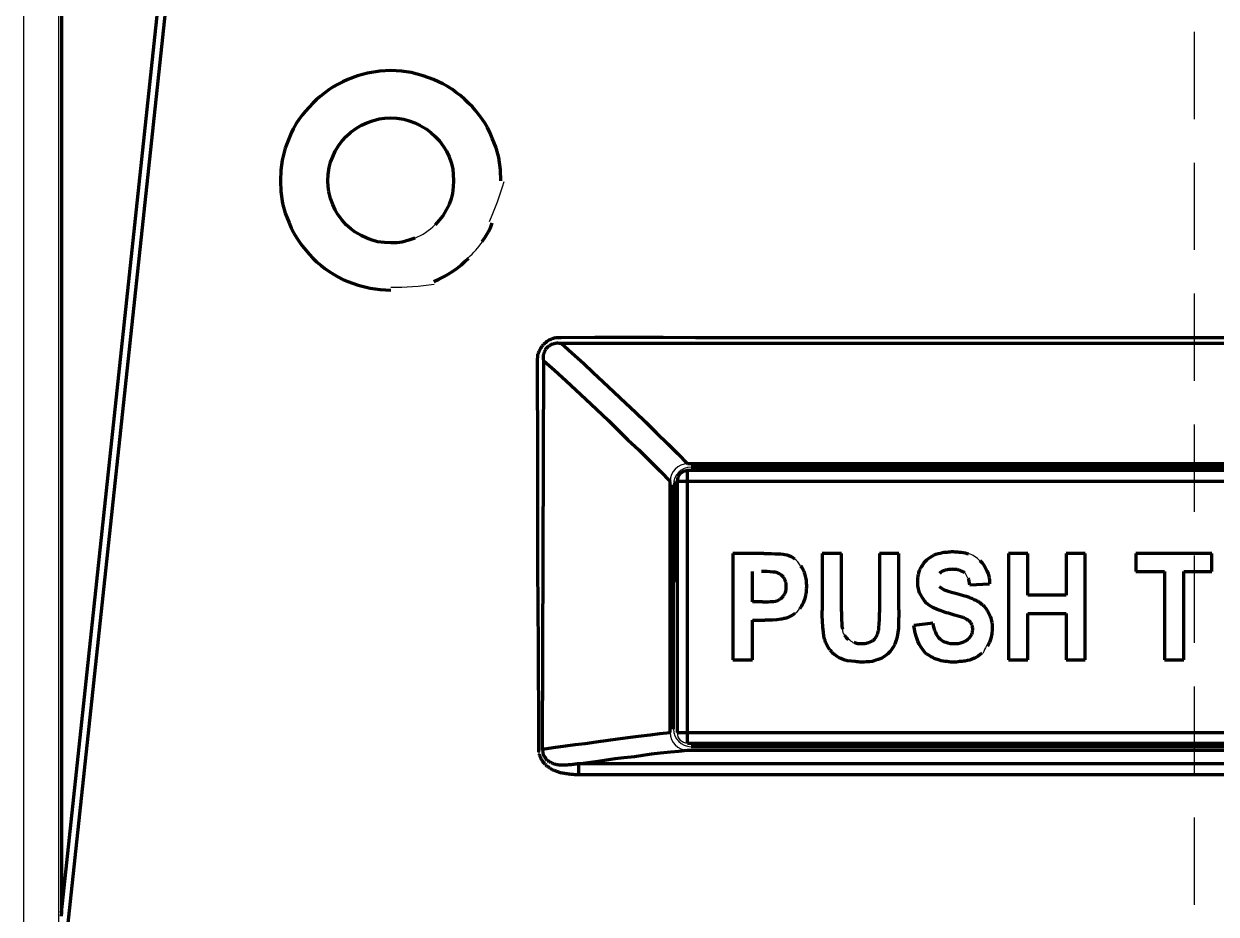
# Model space of a CAD drawing. Header units: millimetres. Extents: x 1683 to 1896, y 0 to 327.
# Drawn here: x 1756.35 to 1790.48, y 61.73 to 87.23 of the extents above; entities that cross this region are included whole.
import ezdxf

# ---------------------------------------------------------------- set-up
doc = ezdxf.new("R2010")
doc.units = ezdxf.units.MM
doc.linetypes.add('ACAD_ISO02W100', pattern=[15, 12, -3])
doc.linetypes.add('HIDDEN', pattern=[0.375, 0.25, -0.125])
doc.layers.add('8', color=140, linetype='ACAD_ISO02W100')
doc.layers.add('at_Entity', color=7, linetype='Continuous')

# ---------------------------------------------------------------- blocks, each defined once
blk = doc.blocks.new('ERYHR REH W4 TS1600AF')
blk.add_lwpolyline([(78694.519, 9427.081), (78759.517, 9427.081), (78759.517, 9230.581), (78694.519, 9230.581)], close=True)
at = {"color": 3}
blk.add_lwpolyline([(78693.512, 9348.581), (78760.512, 9348.581), (78760.512, 9229.581), (78693.512, 9229.581)], close=True, dxfattribs=at)
at = {"layer": '8', "color": 3, "linetype": 'HIDDEN', "ltscale": 10}
blk.add_line((78727.012, 9497.081), (78727.012, 9170.081), dxfattribs=at)
at = {"layer": 'at_Entity', "color": 0, "lineweight": 140}
for p, q in [((78694.588, 9347.581), (78694.588, 9231.862)), ((78694.588, 9231.862), (78700.719, 9289.279)), ((78694.674, 9230.581), (78700.938, 9289.242)), ((78703.069, 9255.814), (78702.785, 9255.71)), ((78703.348, 9255.894), (78703.069, 9255.814)), ((78703.701, 9255.949), (78703.348, 9255.894)), ((78704.016, 9255.968), (78703.701, 9255.949)), ((78704.322, 9255.952), (78704.016, 9255.968)), ((78704.605, 9255.91), (78704.322, 9255.952)), ((78704.945, 9255.815), (78704.605, 9255.91)), ((78705.239, 9255.71), (78704.945, 9255.815)), ((78702.37, 9255.5), (78702.249, 9255.423)), ((78702.488, 9255.569), (78702.37, 9255.5)), ((78702.643, 9255.646), (78702.488, 9255.569)), ((78702.785, 9255.71), (78702.643, 9255.646)), ((78705.381, 9255.649), (78705.239, 9255.71)), ((78705.508, 9255.587), (78705.381, 9255.649)), ((78705.658, 9255.503), (78705.508, 9255.587)), ((78705.788, 9255.423), (78705.658, 9255.503)), ((78701.889, 9255.136), (78701.786, 9255.032)), ((78701.992, 9255.227), (78701.889, 9255.136)), ((78702.126, 9255.333), (78701.992, 9255.227)), ((78702.249, 9255.423), (78702.126, 9255.333)), ((78705.903, 9255.336), (78705.788, 9255.423)), ((78706.008, 9255.252), (78705.903, 9255.336)), ((78706.134, 9255.139), (78706.008, 9255.252)), ((78706.242, 9255.032), (78706.134, 9255.139)), ((78701.566, 9254.799), (78701.481, 9254.692)), ((78701.68, 9254.925), (78701.566, 9254.799)), ((78701.786, 9255.032), (78701.68, 9254.925)), ((78706.352, 9254.929), (78706.242, 9255.032)), ((78706.445, 9254.827), (78706.352, 9254.929)), ((78706.549, 9254.696), (78706.445, 9254.827)), ((78701.312, 9254.45), (78701.225, 9254.301)), ((78701.395, 9254.576), (78701.312, 9254.45)), ((78701.481, 9254.692), (78701.395, 9254.576)), ((78703.176, 9254.402), (78703.328, 9254.473)), ((78703.328, 9254.473), (78703.492, 9254.532)), ((78703.492, 9254.532), (78703.684, 9254.583)), ((78703.684, 9254.583), (78703.844, 9254.605)), ((78703.844, 9254.605), (78704.016, 9254.612)), ((78704.016, 9254.612), (78704.192, 9254.603)), ((78704.192, 9254.603), (78704.387, 9254.574)), ((78704.387, 9254.574), (78704.542, 9254.531)), ((78704.542, 9254.531), (78704.703, 9254.473)), ((78704.703, 9254.473), (78704.861, 9254.398)), ((78706.636, 9254.576), (78706.549, 9254.696)), ((78706.718, 9254.455), (78706.636, 9254.576)), ((78706.788, 9254.335), (78706.718, 9254.455)), ((78701.164, 9254.173), (78701.105, 9254.031)), ((78701.225, 9254.301), (78701.164, 9254.173)), ((78702.738, 9254.082), (78702.877, 9254.202)), ((78702.877, 9254.202), (78703.039, 9254.323)), ((78703.039, 9254.323), (78703.176, 9254.402)), ((78704.861, 9254.398), (78705.034, 9254.298)), ((78705.034, 9254.298), (78705.163, 9254.199)), ((78705.163, 9254.199), (78705.29, 9254.082)), ((78706.864, 9254.177), (78706.788, 9254.335)), ((78706.924, 9254.031), (78706.864, 9254.177)), ((78700.995, 9253.743), (78700.905, 9253.404)), ((78701.105, 9254.031), (78700.995, 9253.743)), ((78702.429, 9253.662), (78702.527, 9253.834)), ((78702.527, 9253.834), (78702.625, 9253.959)), ((78702.625, 9253.959), (78702.738, 9254.082)), ((78705.29, 9254.082), (78705.407, 9253.954)), ((78705.407, 9253.954), (78705.528, 9253.797)), ((78705.528, 9253.797), (78705.61, 9253.657)), ((78707.032, 9253.754), (78706.924, 9254.031)), ((78707.109, 9253.479), (78707.032, 9253.754)), ((78700.905, 9253.404), (78700.869, 9253.118)), ((78702.296, 9253.346), (78702.359, 9253.5)), ((78702.359, 9253.5), (78702.429, 9253.662)), ((78705.61, 9253.657), (78705.684, 9253.5)), ((78705.684, 9253.5), (78705.743, 9253.341)), ((78707.157, 9253.128), (78707.109, 9253.479)), ((78700.869, 9253.118), (78700.857, 9252.815)), ((78702.223, 9252.996), (78702.251, 9253.194)), ((78702.251, 9253.194), (78702.296, 9253.346)), ((78705.743, 9253.341), (78705.789, 9253.152)), ((78705.789, 9253.152), (78705.806, 9252.991)), ((78707.172, 9252.815), (78707.157, 9253.128)), ((78700.857, 9252.815), (78700.872, 9252.509)), ((78702.215, 9252.815), (78702.223, 9252.996)), ((78702.222, 9252.649), (78702.215, 9252.815)), ((78705.811, 9252.815), (78705.804, 9252.643)), ((78705.806, 9252.991), (78705.811, 9252.815)), ((78700.872, 9252.509), (78700.92, 9252.162)), ((78702.242, 9252.492), (78702.222, 9252.649)), ((78702.295, 9252.302), (78702.242, 9252.492)), ((78705.781, 9252.45), (78705.742, 9252.296)), ((78705.804, 9252.643), (78705.781, 9252.45)), ((78700.92, 9252.162), (78700.996, 9251.888)), ((78702.359, 9252.138), (78702.295, 9252.302)), ((78702.426, 9251.983), (78702.359, 9252.138)), ((78705.684, 9252.138), (78705.606, 9251.979)), ((78705.742, 9252.296), (78705.684, 9252.138)), ((78700.996, 9251.888), (78701.105, 9251.608)), ((78702.504, 9251.847), (78702.426, 9251.983)), ((78702.623, 9251.69), (78702.504, 9251.847)), ((78705.503, 9251.81), (78705.404, 9251.685)), ((78705.606, 9251.979), (78705.503, 9251.81)), ((78701.105, 9251.608), (78701.166, 9251.464)), ((78701.166, 9251.464), (78701.243, 9251.31)), ((78702.738, 9251.556), (78702.623, 9251.69)), ((78702.872, 9251.439), (78702.738, 9251.556)), ((78703.002, 9251.34), (78702.872, 9251.439)), ((78705.404, 9251.685), (78705.29, 9251.556)), ((78706.806, 9251.344), (78706.867, 9251.468)), ((78706.867, 9251.468), (78706.924, 9251.608)), ((78701.243, 9251.31), (78701.314, 9251.193)), ((78701.314, 9251.193), (78701.395, 9251.07)), ((78701.395, 9251.07), (78701.484, 9250.947)), ((78703.172, 9251.243), (78703.002, 9251.34)), ((78703.328, 9251.173), (78703.172, 9251.243)), ((78703.486, 9251.111), (78703.328, 9251.173)), ((78703.641, 9251.068), (78703.486, 9251.111)), ((78703.839, 9251.042), (78703.641, 9251.068)), ((78704.016, 9251.033), (78703.839, 9251.042)), ((78704.186, 9251.04), (78704.016, 9251.033)), ((78704.344, 9251.059), (78704.186, 9251.04)), ((78704.536, 9251.111), (78704.344, 9251.059)), ((78704.703, 9251.173), (78704.536, 9251.111)), ((78706.636, 9251.07), (78706.72, 9251.197)), ((78706.72, 9251.197), (78706.806, 9251.344)), ((78701.484, 9250.947), (78701.591, 9250.813)), ((78701.591, 9250.813), (78701.683, 9250.71)), ((78701.683, 9250.71), (78701.786, 9250.599)), ((78701.786, 9250.599), (78701.893, 9250.495)), ((78701.893, 9250.495), (78702.02, 9250.383)), ((78702.02, 9250.383), (78702.13, 9250.299)), ((78705.907, 9250.302), (78706.037, 9250.407)), ((78706.037, 9250.407), (78706.137, 9250.498)), ((78706.137, 9250.498), (78706.242, 9250.599)), ((78702.13, 9250.299), (78702.249, 9250.216)), ((78702.249, 9250.216), (78702.374, 9250.136)), ((78702.374, 9250.136), (78702.522, 9250.051)), ((78702.522, 9250.051), (78702.648, 9249.989)), ((78702.648, 9249.989), (78702.785, 9249.928)), ((78705.25, 9249.928), (78705.39, 9249.992)), ((78705.39, 9249.992), (78705.543, 9250.069)), ((78705.543, 9250.069), (78705.662, 9250.138)), ((78705.662, 9250.138), (78705.788, 9250.216)), ((78705.788, 9250.216), (78705.907, 9250.302)), ((78702.785, 9249.928), (78703.085, 9249.825)), ((78703.085, 9249.825), (78703.43, 9249.736)), ((78703.43, 9249.736), (78703.715, 9249.699)), ((78703.715, 9249.699), (78704.022, 9249.685)), ((78708.604, 9248.279), (78708.636, 9248.294)), ((78708.636, 9248.294), (78708.672, 9248.308)), ((78708.672, 9248.308), (78708.703, 9248.316)), ((78708.703, 9248.316), (78708.737, 9248.323)), ((78708.737, 9248.323), (78708.778, 9248.324)), ((78708.778, 9248.324), (78708.822, 9248.327)), ((78708.822, 9248.327), (78708.855, 9248.329)), ((78708.855, 9248.329), (78708.892, 9248.33)), ((78708.892, 9248.33), (78709.855, 9248.333)), ((78709.855, 9248.333), (78710.939, 9248.333)), ((78710.939, 9248.333), (78711.813, 9248.331)), ((78711.813, 9248.331), (78712.744, 9248.33)), ((78712.744, 9248.33), (78713.796, 9248.33)), ((78713.796, 9248.33), (78714.98, 9248.33)), ((78714.98, 9248.33), (78715.938, 9248.33)), ((78715.938, 9248.33), (78716.959, 9248.33)), ((78716.959, 9248.33), (78718.071, 9248.33)), ((78718.071, 9248.33), (78719.322, 9248.33)), ((78719.322, 9248.33), (78720.333, 9248.33)), ((78720.333, 9248.33), (78721.41, 9248.33)), ((78721.41, 9248.33), (78722.526, 9248.33)), ((78722.526, 9248.33), (78723.779, 9248.33)), ((78723.779, 9248.33), (78724.79, 9248.33)), ((78724.79, 9248.33), (78725.866, 9248.33)), ((78725.866, 9248.33), (78726.856, 9248.33)), ((78726.856, 9248.33), (78727.967, 9248.33)), ((78708.266, 9247.932), (78708.277, 9247.956)), ((78708.277, 9247.956), (78708.285, 9247.974)), ((78708.285, 9247.974), (78708.294, 9247.991)), ((78708.294, 9247.991), (78708.306, 9248.012)), ((78708.306, 9248.012), (78708.319, 9248.035)), ((78708.319, 9248.035), (78708.331, 9248.052)), ((78708.331, 9248.052), (78708.346, 9248.072)), ((78708.346, 9248.072), (78708.36, 9248.093)), ((78708.36, 9248.093), (78708.377, 9248.115)), ((78708.377, 9248.115), (78708.392, 9248.13)), ((78708.392, 9248.13), (78708.409, 9248.146)), ((78708.409, 9248.146), (78708.431, 9248.164)), ((78708.426, 9247.925), (78708.432, 9247.945)), ((78708.431, 9248.164), (78708.455, 9248.185)), ((78708.432, 9247.945), (78708.441, 9247.964)), ((78708.441, 9247.964), (78708.449, 9247.977)), ((78708.449, 9247.977), (78708.455, 9247.991)), ((78708.455, 9248.185), (78708.474, 9248.203)), ((78708.455, 9247.991), (78708.466, 9248.008)), ((78708.466, 9248.008), (78708.482, 9248.026)), ((78708.474, 9248.203), (78708.495, 9248.22)), ((78708.482, 9248.026), (78708.496, 9248.039)), ((78708.495, 9248.22), (78708.522, 9248.236)), ((78708.496, 9248.039), (78708.506, 9248.05)), ((78708.506, 9248.05), (78708.525, 9248.066)), ((78708.522, 9248.236), (78708.553, 9248.254)), ((78708.525, 9248.066), (78708.547, 9248.082)), ((78708.547, 9248.082), (78708.564, 9248.094)), ((78708.553, 9248.254), (78708.578, 9248.267)), ((78708.564, 9248.094), (78708.581, 9248.109)), ((78708.578, 9248.267), (78708.604, 9248.279)), ((78708.581, 9248.109), (78708.6, 9248.12)), ((78708.6, 9248.12), (78708.622, 9248.132)), ((78708.622, 9248.132), (78708.643, 9248.14)), ((78708.643, 9248.14), (78708.668, 9248.146)), ((78708.668, 9248.146), (78708.691, 9248.156)), ((78708.691, 9248.156), (78708.72, 9248.164)), ((78708.72, 9248.164), (78708.746, 9248.167)), ((78708.746, 9248.167), (78708.772, 9248.168)), ((78708.772, 9248.168), (78708.804, 9248.168)), ((78708.804, 9248.168), (78708.838, 9248.167)), ((78708.838, 9248.167), (78708.864, 9248.165)), ((78708.864, 9248.165), (78708.892, 9248.161)), ((78708.892, 9248.161), (78745.136, 9248.161)), ((78708.892, 9248.161), (78709.198, 9247.886)), ((78708.219, 9247.719), (78708.221, 9247.731)), ((78708.219, 9247.704), (78708.219, 9247.719)), ((78708.219, 9247.691), (78708.219, 9247.704)), ((78708.219, 9247.675), (78708.219, 9247.691)), ((78708.219, 9247.66), (78708.219, 9247.675)), ((78708.219, 9247.414), (78708.219, 9247.66)), ((78708.221, 9247.731), (78708.225, 9247.747)), ((78708.225, 9247.747), (78708.229, 9247.762)), ((78708.229, 9247.762), (78708.23, 9247.778)), ((78708.23, 9247.844), (78708.238, 9247.861)), ((78708.23, 9247.828), (78708.23, 9247.844)), ((78708.23, 9247.813), (78708.23, 9247.828)), ((78708.23, 9247.794), (78708.23, 9247.813)), ((78708.23, 9247.778), (78708.23, 9247.794)), ((78708.238, 9247.861), (78708.245, 9247.879)), ((78708.245, 9247.879), (78708.249, 9247.894)), ((78708.249, 9247.894), (78708.254, 9247.91)), ((78708.254, 9247.91), (78708.266, 9247.932)), ((78708.363, 9236.539), (78708.397, 9247.66)), ((78708.386, 9247.787), (78708.388, 9247.8)), ((78708.386, 9247.771), (78708.386, 9247.787)), ((78708.386, 9247.756), (78708.386, 9247.771)), ((78708.386, 9247.742), (78708.386, 9247.756)), ((78708.386, 9247.732), (78708.386, 9247.742)), ((78708.386, 9247.722), (78708.386, 9247.732)), ((78708.386, 9247.712), (78708.386, 9247.722)), ((78708.389, 9247.701), (78708.386, 9247.712)), ((78708.388, 9247.8), (78708.391, 9247.815)), ((78708.391, 9247.69), (78708.389, 9247.701)), ((78708.391, 9247.815), (78708.392, 9247.829)), ((78708.394, 9247.675), (78708.391, 9247.69)), ((78708.392, 9247.829), (78708.395, 9247.842)), ((78708.397, 9247.66), (78708.394, 9247.675)), ((78708.395, 9247.842), (78708.397, 9247.852)), ((78708.397, 9247.866), (78708.405, 9247.883)), ((78708.397, 9247.852), (78708.397, 9247.866)), ((78708.397, 9247.66), (78708.7, 9247.388)), ((78708.405, 9247.883), (78708.413, 9247.901)), ((78708.413, 9247.901), (78708.419, 9247.913)), ((78708.419, 9247.913), (78708.426, 9247.925)), ((78709.198, 9247.886), (78709.539, 9247.577)), ((78708.219, 9247.184), (78708.219, 9247.414)), ((78708.7, 9247.388), (78709.04, 9247.08)), ((78709.539, 9247.577), (78709.811, 9247.326)), ((78709.811, 9247.326), (78710.1, 9247.056)), ((78708.219, 9246.898), (78708.219, 9247.184)), ((78709.04, 9247.08), (78709.314, 9246.83)), ((78710.1, 9247.056), (78710.406, 9246.769)), ((78708.219, 9246.644), (78708.219, 9246.898)), ((78708.221, 9246.367), (78708.219, 9246.644)), ((78709.314, 9246.83), (78709.603, 9246.563)), ((78710.406, 9246.769), (78710.749, 9246.446)), ((78708.224, 9246.109), (78708.221, 9246.367)), ((78709.603, 9246.563), (78709.906, 9246.274)), ((78709.906, 9246.274), (78710.246, 9245.948)), ((78710.749, 9246.446), (78711.022, 9246.185)), ((78708.228, 9245.788), (78708.224, 9246.109)), ((78710.246, 9245.948), (78710.518, 9245.682)), ((78711.022, 9246.185), (78711.312, 9245.907)), ((78711.312, 9245.907), (78711.615, 9245.609)), ((78708.23, 9245.502), (78708.228, 9245.788)), ((78710.518, 9245.682), (78710.805, 9245.399)), ((78711.615, 9245.609), (78711.953, 9245.272)), ((78708.23, 9245.189), (78708.23, 9245.502)), ((78710.805, 9245.399), (78711.114, 9245.104)), ((78711.953, 9245.272), (78712.225, 9244.999)), ((78708.23, 9244.898), (78708.23, 9245.189)), ((78708.23, 9244.537), (78708.23, 9244.898)), ((78711.114, 9245.104), (78711.458, 9244.768)), ((78712.225, 9244.999), (78712.514, 9244.707)), ((78708.23, 9244.213), (78708.23, 9244.537)), ((78711.458, 9244.768), (78711.731, 9244.495)), ((78741.511, 9244.707), (78712.514, 9244.707)), ((78712.617, 9244.618), (78741.424, 9244.618)), ((78708.23, 9243.896), (78708.23, 9244.213)), ((78711.731, 9244.495), (78712.016, 9244.206)), ((78712.016, 9237.01), (78712.016, 9244.206)), ((78712.166, 9241.319), (78712.166, 9244.206)), ((78712.236, 9244.324), (78712.218, 9244.206)), ((78741.815, 9244.206), (78712.218, 9244.206)), ((78712.218, 9244.206), (78712.218, 9237.01)), ((78712.287, 9244.421), (78712.236, 9244.324)), ((78712.396, 9244.491), (78712.287, 9244.421)), ((78712.514, 9244.515), (78712.396, 9244.491)), ((78741.511, 9244.515), (78712.514, 9244.515)), ((78712.514, 9236.708), (78712.514, 9244.515)), ((78708.23, 9243.594), (78708.23, 9243.896)), ((78712.114, 9237.114), (78712.114, 9244.11)), ((78708.23, 9243.217), (78708.23, 9243.594)), ((78708.23, 9242.88), (78708.23, 9243.217)), ((78708.23, 9242.571), (78708.23, 9242.88)), ((78708.23, 9242.28), (78708.23, 9242.571)), ((78708.23, 9241.919), (78708.23, 9242.28)), ((78708.23, 9241.599), (78708.23, 9241.919)), ((78708.231, 9241.319), (78708.23, 9241.599)), ((78708.233, 9241.053), (78708.231, 9241.319)), ((78708.235, 9240.725), (78708.233, 9241.053)), ((78708.236, 9240.435), (78708.235, 9240.725)), ((78708.239, 9240.173), (78708.236, 9240.435)), ((78708.242, 9239.927), (78708.239, 9240.173)), ((78708.244, 9239.62), (78708.242, 9239.927)), ((78708.248, 9239.345), (78708.244, 9239.62)), ((78708.248, 9239.101), (78708.248, 9239.345)), ((78708.248, 9238.872), (78708.248, 9239.101)), ((78708.248, 9238.586), (78708.248, 9238.872)), ((78708.248, 9238.329), (78708.248, 9238.586)), ((78708.251, 9238.104), (78708.248, 9238.329)), ((78708.253, 9237.893), (78708.251, 9238.104)), ((78708.254, 9237.63), (78708.253, 9237.893)), ((78708.254, 9237.393), (78708.254, 9237.63)), ((78708.254, 9237.185), (78708.254, 9237.393)), ((78708.254, 9236.99), (78708.254, 9237.185)), ((78708.254, 9236.75), (78708.254, 9236.99)), ((78708.254, 9236.539), (78708.254, 9236.75)), ((78709.295, 9236.666), (78709.585, 9236.701)), ((78709.585, 9236.701), (78709.893, 9236.748)), ((78709.893, 9236.748), (78710.236, 9236.797)), ((78710.236, 9236.797), (78710.512, 9236.833)), ((78710.512, 9236.833), (78710.805, 9236.871)), ((78710.805, 9236.871), (78711.107, 9236.909)), ((78711.107, 9236.909), (78711.446, 9236.951)), ((78711.446, 9236.951), (78711.721, 9236.982)), ((78711.721, 9236.982), (78712.016, 9237.01)), ((78712.218, 9237.01), (78741.815, 9237.01)), ((78712.514, 9236.708), (78741.511, 9236.708)), ((78708.254, 9236.513), (78708.254, 9236.539)), ((78708.254, 9236.492), (78708.254, 9236.513)), ((78708.256, 9236.469), (78708.254, 9236.492)), ((78708.259, 9236.451), (78708.256, 9236.469)), ((78708.278, 9236.368), (78708.271, 9236.392)), ((78708.284, 9236.352), (78708.278, 9236.368)), ((78708.289, 9236.337), (78708.284, 9236.352)), ((78708.294, 9236.326), (78708.289, 9236.337)), ((78708.363, 9236.539), (78708.67, 9236.58)), ((78708.363, 9236.519), (78708.363, 9236.539)), ((78708.363, 9236.501), (78708.363, 9236.519)), ((78708.368, 9236.479), (78708.363, 9236.501)), ((78708.375, 9236.458), (78708.368, 9236.479)), ((78708.375, 9236.448), (78708.375, 9236.458)), ((78708.375, 9236.441), (78708.375, 9236.448)), ((78708.377, 9236.428), (78708.375, 9236.441)), ((78708.38, 9236.414), (78708.377, 9236.428)), ((78708.384, 9236.406), (78708.38, 9236.414)), ((78708.388, 9236.396), (78708.384, 9236.406)), ((78708.393, 9236.379), (78708.388, 9236.396)), ((78708.397, 9236.362), (78708.393, 9236.379)), ((78708.402, 9236.352), (78708.397, 9236.362)), ((78708.406, 9236.342), (78708.402, 9236.352)), ((78708.413, 9236.329), (78708.406, 9236.342)), ((78708.67, 9236.58), (78709.017, 9236.628)), ((78709.017, 9236.628), (78709.295, 9236.666)), ((78710.996, 9236.331), (78711.233, 9236.363)), ((78711.233, 9236.363), (78711.484, 9236.399)), ((78711.484, 9236.399), (78711.74, 9236.427)), ((78711.74, 9236.427), (78712.029, 9236.458)), ((78712.029, 9236.458), (78712.263, 9236.483)), ((78712.263, 9236.483), (78712.514, 9236.51)), ((78712.514, 9236.51), (78741.511, 9236.51)), ((78741.424, 9236.605), (78712.617, 9236.605)), ((78708.301, 9236.311), (78708.294, 9236.326)), ((78708.307, 9236.298), (78708.301, 9236.311)), ((78708.313, 9236.285), (78708.307, 9236.298)), ((78708.317, 9236.274), (78708.313, 9236.285)), ((78708.322, 9236.261), (78708.317, 9236.274)), ((78708.328, 9236.246), (78708.322, 9236.261)), ((78708.337, 9236.228), (78708.328, 9236.246)), ((78708.346, 9236.215), (78708.337, 9236.228)), ((78708.351, 9236.205), (78708.346, 9236.215)), ((78708.357, 9236.197), (78708.351, 9236.205)), ((78708.366, 9236.185), (78708.357, 9236.197)), ((78708.375, 9236.171), (78708.366, 9236.185)), ((78708.383, 9236.164), (78708.375, 9236.171)), ((78708.391, 9236.156), (78708.383, 9236.164)), ((78708.403, 9236.142), (78708.391, 9236.156)), ((78708.414, 9236.127), (78708.403, 9236.142)), ((78708.42, 9236.318), (78708.413, 9236.329)), ((78708.427, 9236.115), (78708.414, 9236.127)), ((78708.428, 9236.309), (78708.42, 9236.318)), ((78708.439, 9236.102), (78708.427, 9236.115)), ((78708.434, 9236.301), (78708.428, 9236.309)), ((78708.439, 9236.294), (78708.434, 9236.301)), ((78708.443, 9236.289), (78708.439, 9236.294)), ((78708.453, 9236.087), (78708.439, 9236.102)), ((78708.452, 9236.279), (78708.443, 9236.289)), ((78708.459, 9236.272), (78708.452, 9236.279)), ((78708.467, 9236.075), (78708.453, 9236.087)), ((78708.465, 9236.262), (78708.459, 9236.272)), ((78708.467, 9236.252), (78708.465, 9236.262)), ((78708.476, 9236.237), (78708.467, 9236.252)), ((78708.473, 9236.064), (78708.467, 9236.075)), ((78708.484, 9236.054), (78708.473, 9236.064)), ((78708.485, 9236.225), (78708.476, 9236.237)), ((78708.501, 9236.042), (78708.484, 9236.054)), ((78708.497, 9236.215), (78708.485, 9236.225)), ((78708.506, 9236.208), (78708.497, 9236.215)), ((78708.518, 9236.031), (78708.501, 9236.042)), ((78708.518, 9236.202), (78708.506, 9236.208)), ((78708.528, 9236.197), (78708.518, 9236.202)), ((78708.532, 9236.02), (78708.518, 9236.031)), ((78708.541, 9236.188), (78708.528, 9236.197)), ((78708.548, 9236.01), (78708.532, 9236.02)), ((78708.553, 9236.178), (78708.541, 9236.188)), ((78708.567, 9235.998), (78708.548, 9236.01)), ((78708.569, 9236.173), (78708.553, 9236.178)), ((78708.581, 9235.987), (78708.567, 9235.998)), ((78708.582, 9236.167), (78708.569, 9236.173)), ((78708.595, 9236.159), (78708.582, 9236.167)), ((78708.604, 9236.149), (78708.595, 9236.159)), ((78708.62, 9236.142), (78708.604, 9236.149)), ((78708.634, 9236.135), (78708.62, 9236.142)), ((78708.651, 9236.126), (78708.634, 9236.135)), ((78708.668, 9236.119), (78708.651, 9236.126)), ((78708.684, 9236.114), (78708.668, 9236.119)), ((78708.7, 9236.109), (78708.684, 9236.114)), ((78708.72, 9236.103), (78708.7, 9236.109)), ((78708.737, 9236.097), (78708.72, 9236.103)), ((78708.755, 9236.093), (78708.737, 9236.097)), ((78708.775, 9236.09), (78708.755, 9236.093)), ((78708.801, 9236.087), (78708.775, 9236.09)), ((78708.823, 9236.082), (78708.801, 9236.087)), ((78708.841, 9236.081), (78708.823, 9236.082)), ((78708.861, 9236.079), (78708.841, 9236.081)), ((78708.889, 9236.076), (78708.861, 9236.079)), ((78708.915, 9236.075), (78708.889, 9236.076)), ((78708.935, 9236.075), (78708.915, 9236.075)), ((78708.958, 9236.075), (78708.935, 9236.075)), ((78708.989, 9236.075), (78708.958, 9236.075)), ((78709.016, 9236.075), (78708.989, 9236.075)), ((78709.044, 9236.079), (78709.016, 9236.075)), ((78709.07, 9236.082), (78709.044, 9236.079)), ((78709.101, 9236.085), (78709.07, 9236.082)), ((78709.131, 9236.09), (78709.101, 9236.085)), ((78709.164, 9236.09), (78709.131, 9236.09)), ((78709.193, 9236.09), (78709.164, 9236.09)), ((78709.23, 9236.093), (78709.193, 9236.09)), ((78709.263, 9236.097), (78709.23, 9236.093)), ((78709.294, 9236.103), (78709.263, 9236.097)), ((78709.326, 9236.108), (78709.294, 9236.103)), ((78709.366, 9236.114), (78709.326, 9236.108)), ((78709.401, 9236.119), (78709.366, 9236.114)), ((78709.401, 9236.119), (78709.664, 9236.156)), ((78709.401, 9235.803), (78709.401, 9236.119)), ((78710.609, 9236.115), (78709.401, 9236.119)), ((78709.664, 9236.156), (78709.958, 9236.195)), ((78709.958, 9236.195), (78710.192, 9236.227)), ((78710.192, 9236.227), (78710.44, 9236.267)), ((78710.44, 9236.267), (78710.701, 9236.296)), ((78711.745, 9236.113), (78710.609, 9236.115)), ((78710.701, 9236.296), (78710.996, 9236.331)), ((78713.155, 9236.115), (78711.745, 9236.113)), ((78714.407, 9236.119), (78713.155, 9236.115)), ((78715.504, 9236.119), (78714.407, 9236.119)), ((78716.534, 9236.119), (78715.504, 9236.119)), ((78717.812, 9236.119), (78716.534, 9236.119)), ((78718.95, 9236.119), (78717.812, 9236.119)), ((78719.921, 9236.119), (78718.95, 9236.119)), ((78720.834, 9236.119), (78719.921, 9236.119)), ((78721.964, 9236.119), (78720.834, 9236.119)), ((78722.969, 9236.119), (78721.964, 9236.119)), ((78723.828, 9236.119), (78722.969, 9236.119)), ((78724.638, 9236.119), (78723.828, 9236.119)), ((78725.647, 9236.119), (78724.638, 9236.119)), ((78726.547, 9236.119), (78725.647, 9236.119)), ((78727.331, 9236.119), (78726.547, 9236.119)), ((78728.067, 9236.119), (78727.331, 9236.119)), ((78708.601, 9235.972), (78708.581, 9235.987)), ((78708.619, 9235.96), (78708.601, 9235.972)), ((78708.644, 9235.946), (78708.619, 9235.96)), ((78708.668, 9235.935), (78708.644, 9235.946)), ((78708.684, 9235.929), (78708.668, 9235.935)), ((78708.701, 9235.921), (78708.684, 9235.929)), ((78708.724, 9235.912), (78708.701, 9235.921)), ((78708.748, 9235.906), (78708.724, 9235.912)), ((78708.774, 9235.895), (78708.748, 9235.906)), ((78708.799, 9235.885), (78708.774, 9235.895)), ((78708.826, 9235.876), (78708.799, 9235.885)), ((78708.846, 9235.869), (78708.826, 9235.876)), ((78708.878, 9235.859), (78708.846, 9235.869)), ((78708.905, 9235.852), (78708.878, 9235.859)), ((78708.939, 9235.845), (78708.905, 9235.852)), ((78708.97, 9235.839), (78708.939, 9235.845)), ((78709.002, 9235.837), (78708.97, 9235.839)), ((78709.031, 9235.832), (78709.002, 9235.837)), ((78709.066, 9235.827), (78709.031, 9235.832)), ((78709.096, 9235.825), (78709.066, 9235.827)), ((78709.133, 9235.819), (78709.096, 9235.825)), ((78709.166, 9235.815), (78709.133, 9235.819)), ((78709.205, 9235.811), (78709.166, 9235.815)), ((78709.24, 9235.81), (78709.205, 9235.811)), ((78709.278, 9235.806), (78709.24, 9235.81)), ((78709.313, 9235.804), (78709.278, 9235.806)), ((78709.359, 9235.803), (78709.313, 9235.804)), ((78709.401, 9235.803), (78709.359, 9235.803)), ((78710.609, 9235.803), (78709.401, 9235.803)), ((78711.745, 9235.803), (78710.609, 9235.803)), ((78713.155, 9235.803), (78711.745, 9235.803)), ((78714.407, 9235.803), (78713.155, 9235.803)), ((78715.504, 9235.803), (78714.407, 9235.803)), ((78716.534, 9235.803), (78715.504, 9235.803)), ((78717.812, 9235.803), (78716.534, 9235.803)), ((78718.95, 9235.803), (78717.812, 9235.803)), ((78719.921, 9235.803), (78718.95, 9235.803)), ((78720.834, 9235.803), (78719.921, 9235.803)), ((78721.964, 9235.803), (78720.834, 9235.803)), ((78722.969, 9235.803), (78721.964, 9235.803)), ((78723.828, 9235.803), (78722.969, 9235.803)), ((78724.638, 9235.803), (78723.828, 9235.803)), ((78725.647, 9235.803), (78724.638, 9235.803)), ((78726.547, 9235.803), (78725.647, 9235.803)), ((78727.331, 9235.803), (78726.547, 9235.803)), ((78728.067, 9235.803), (78727.331, 9235.803)), ((78694.588, 9231.862), (78694.584, 9231.757))]:
    blk.add_line(p, q, dxfattribs=at)
at = {"layer": 'at_Entity', "color": 1, "lineweight": 140}
for p, q in [((78714.695, 9242.144), (78713.806, 9242.144)), ((78713.806, 9242.144), (78713.806, 9239.095)), ((78714.695, 9242.144), (78714.799, 9242.142)), ((78714.799, 9242.142), (78714.916, 9242.139)), ((78714.916, 9242.139), (78715.013, 9242.134)), ((78716.919, 9242.144), (78716.369, 9242.144)), ((78716.369, 9242.144), (78716.369, 9240.509)), ((78716.919, 9240.479), (78716.919, 9242.144)), ((78718.559, 9242.144), (78718.009, 9242.144)), ((78718.009, 9242.144), (78718.009, 9240.45)), ((78718.559, 9240.531), (78718.559, 9242.144)), ((78719.621, 9242.117), (78719.689, 9242.14)), ((78719.689, 9242.14), (78719.747, 9242.154)), ((78719.747, 9242.154), (78719.81, 9242.166)), ((78719.81, 9242.166), (78719.846, 9242.174)), ((78719.846, 9242.174), (78719.883, 9242.18)), ((78719.883, 9242.18), (78719.913, 9242.181)), ((78719.913, 9242.181), (78719.948, 9242.181)), ((78719.948, 9242.181), (78719.986, 9242.186)), ((78719.986, 9242.186), (78720.026, 9242.191)), ((78720.026, 9242.191), (78720.061, 9242.194)), ((78720.061, 9242.194), (78720.103, 9242.195)), ((78720.103, 9242.195), (78720.131, 9242.194)), ((78720.131, 9242.194), (78720.166, 9242.191)), ((78720.166, 9242.191), (78720.197, 9242.189)), ((78720.197, 9242.189), (78720.23, 9242.188)), ((78720.23, 9242.188), (78720.258, 9242.184)), ((78720.258, 9242.184), (78720.291, 9242.181)), ((78720.291, 9242.181), (78720.319, 9242.181)), ((78720.319, 9242.181), (78720.348, 9242.181)), ((78720.348, 9242.181), (78720.4, 9242.169)), ((78720.4, 9242.169), (78720.46, 9242.156)), ((78720.46, 9242.156), (78720.508, 9242.144)), ((78720.508, 9242.144), (78720.555, 9242.129)), ((78722.258, 9242.144), (78721.698, 9242.144)), ((78721.698, 9242.144), (78721.698, 9239.095)), ((78722.258, 9240.943), (78722.258, 9242.144)), ((78723.898, 9242.144), (78723.349, 9242.144)), ((78723.349, 9242.144), (78723.349, 9240.943)), ((78723.898, 9239.095), (78723.898, 9242.144)), ((78727.523, 9242.144), (78725.345, 9242.144)), ((78725.345, 9242.144), (78725.345, 9241.621)), ((78727.523, 9241.621), (78727.523, 9242.144)), ((78715.013, 9242.134), (78715.118, 9242.129)), ((78715.118, 9242.129), (78715.178, 9242.128)), ((78715.178, 9242.128), (78715.246, 9242.122)), ((78715.246, 9242.122), (78715.301, 9242.113)), ((78715.301, 9242.113), (78715.359, 9242.1)), ((78715.359, 9242.1), (78715.415, 9242.079)), ((78715.415, 9242.079), (78715.477, 9242.05)), ((78715.477, 9242.05), (78715.525, 9242.021)), ((78715.525, 9242.021), (78715.572, 9241.989)), ((78719.22, 9241.776), (78719.236, 9241.799)), ((78719.236, 9241.799), (78719.254, 9241.827)), ((78719.254, 9241.827), (78719.268, 9241.852)), ((78719.268, 9241.852), (78719.283, 9241.879)), ((78719.283, 9241.879), (78719.302, 9241.9)), ((78719.302, 9241.9), (78719.324, 9241.922)), ((78719.324, 9241.922), (78719.343, 9241.939)), ((78719.343, 9241.939), (78719.364, 9241.96)), ((78719.364, 9241.96), (78719.411, 9241.996)), ((78719.411, 9241.996), (78719.466, 9242.033)), ((78719.466, 9242.033), (78719.512, 9242.061)), ((78719.512, 9242.061), (78719.563, 9242.092)), ((78719.563, 9242.092), (78719.621, 9242.117)), ((78720.883, 9241.938), (78720.942, 9241.873)), ((78720.942, 9241.873), (78721.003, 9241.793)), ((78714.367, 9240.759), (78714.367, 9241.621)), ((78714.712, 9241.621), (78714.632, 9241.621)), ((78714.788, 9241.62), (78714.712, 9241.621)), ((78714.882, 9241.615), (78714.788, 9241.62)), ((78714.965, 9241.606), (78714.882, 9241.615)), ((78714.978, 9241.606), (78714.965, 9241.606)), ((78714.99, 9241.606), (78714.978, 9241.606)), ((78715.004, 9241.606), (78714.99, 9241.606)), ((78715.017, 9241.606), (78715.004, 9241.606)), ((78715.057, 9241.595), (78715.017, 9241.606)), ((78715.088, 9241.585), (78715.057, 9241.595)), ((78715.12, 9241.57), (78715.088, 9241.585)), ((78715.147, 9241.555), (78715.12, 9241.57)), ((78715.177, 9241.541), (78715.147, 9241.555)), ((78715.202, 9241.522), (78715.177, 9241.541)), ((78715.231, 9241.493), (78715.202, 9241.522)), ((78715.256, 9241.466), (78715.231, 9241.493)), ((78715.273, 9241.442), (78715.256, 9241.466)), ((78715.75, 9241.79), (78715.77, 9241.761)), ((78715.77, 9241.761), (78715.79, 9241.728)), ((78715.79, 9241.728), (78715.804, 9241.7)), ((78715.804, 9241.7), (78715.82, 9241.672)), ((78715.82, 9241.672), (78715.837, 9241.638)), ((78715.837, 9241.638), (78715.854, 9241.598)), ((78715.854, 9241.598), (78715.865, 9241.566)), ((78715.865, 9241.566), (78715.871, 9241.532)), ((78715.871, 9241.532), (78715.88, 9241.494)), ((78715.88, 9241.494), (78715.89, 9241.449)), ((78719.108, 9241.431), (78719.111, 9241.459)), ((78719.111, 9241.459), (78719.113, 9241.483)), ((78719.113, 9241.483), (78719.118, 9241.513)), ((78719.118, 9241.513), (78719.125, 9241.538)), ((78719.125, 9241.538), (78719.134, 9241.562)), ((78719.134, 9241.562), (78719.137, 9241.594)), ((78719.137, 9241.594), (78719.145, 9241.628)), ((78719.145, 9241.628), (78719.156, 9241.653)), ((78719.156, 9241.653), (78719.168, 9241.68)), ((78719.168, 9241.68), (78719.176, 9241.703)), ((78719.176, 9241.703), (78719.189, 9241.731)), ((78719.189, 9241.731), (78719.204, 9241.753)), ((78719.204, 9241.753), (78719.22, 9241.776)), ((78719.756, 9241.599), (78719.724, 9241.569)), ((78719.792, 9241.623), (78719.756, 9241.599)), ((78719.839, 9241.644), (78719.792, 9241.623)), ((78719.879, 9241.658), (78719.839, 9241.644)), ((78719.902, 9241.663), (78719.879, 9241.658)), ((78719.926, 9241.668), (78719.902, 9241.663)), ((78719.958, 9241.674), (78719.926, 9241.668)), ((78719.988, 9241.68), (78719.958, 9241.674)), ((78720.012, 9241.681), (78719.988, 9241.68)), ((78720.037, 9241.683), (78720.012, 9241.681)), ((78720.07, 9241.686), (78720.037, 9241.683)), ((78720.098, 9241.687), (78720.07, 9241.686)), ((78720.124, 9241.686), (78720.098, 9241.687)), ((78720.146, 9241.684), (78720.124, 9241.686)), ((78720.176, 9241.681), (78720.146, 9241.684)), ((78720.207, 9241.68), (78720.176, 9241.681)), ((78720.231, 9241.678), (78720.207, 9241.68)), ((78720.251, 9241.672), (78720.231, 9241.678)), ((78720.275, 9241.664), (78720.251, 9241.672)), ((78720.296, 9241.658), (78720.275, 9241.664)), ((78720.339, 9241.645), (78720.296, 9241.658)), ((78720.376, 9241.629), (78720.339, 9241.645)), ((78720.417, 9241.606), (78720.376, 9241.629)), ((78720.451, 9241.584), (78720.417, 9241.606)), ((78721.003, 9241.793), (78721.044, 9241.722)), ((78721.044, 9241.722), (78721.079, 9241.643)), ((78721.079, 9241.643), (78721.114, 9241.553)), ((78721.114, 9241.553), (78721.142, 9241.449)), ((78725.345, 9241.621), (78726.165, 9241.621)), ((78726.165, 9241.621), (78726.165, 9239.095)), ((78726.72, 9241.621), (78727.523, 9241.621)), ((78726.72, 9239.095), (78726.72, 9241.621)), ((78715.288, 9241.413), (78715.273, 9241.442)), ((78715.305, 9241.375), (78715.288, 9241.413)), ((78715.319, 9241.341), (78715.305, 9241.375)), ((78715.323, 9241.325), (78715.319, 9241.341)), ((78715.327, 9241.31), (78715.323, 9241.325)), ((78715.332, 9241.291), (78715.327, 9241.31)), ((78715.337, 9241.275), (78715.332, 9241.291)), ((78715.335, 9241.108), (78715.337, 9241.127)), ((78715.337, 9241.253), (78715.337, 9241.275)), ((78715.337, 9241.234), (78715.337, 9241.253)), ((78715.337, 9241.212), (78715.337, 9241.234)), ((78715.337, 9241.194), (78715.337, 9241.212)), ((78715.337, 9241.178), (78715.337, 9241.194)), ((78715.337, 9241.163), (78715.337, 9241.178)), ((78715.337, 9241.144), (78715.337, 9241.163)), ((78715.337, 9241.127), (78715.337, 9241.144)), ((78715.89, 9241.449), (78715.899, 9241.412)), ((78715.899, 9241.412), (78715.909, 9241.37)), ((78715.909, 9241.37), (78715.91, 9241.329)), ((78715.91, 9241.329), (78715.912, 9241.28)), ((78715.912, 9241.135), (78715.91, 9241.102)), ((78715.912, 9241.28), (78715.914, 9241.237)), ((78715.914, 9241.169), (78715.912, 9241.135)), ((78715.914, 9241.237), (78715.915, 9241.194)), ((78715.915, 9241.194), (78715.914, 9241.169)), ((78719.103, 9241.301), (78719.105, 9241.341)), ((78719.103, 9241.261), (78719.103, 9241.301)), ((78719.107, 9241.213), (78719.103, 9241.261)), ((78719.105, 9241.37), (78719.106, 9241.403)), ((78719.105, 9241.341), (78719.105, 9241.37)), ((78719.106, 9241.403), (78719.108, 9241.431)), ((78719.111, 9241.172), (78719.107, 9241.213)), ((78719.123, 9241.132), (78719.111, 9241.172)), ((78719.135, 9241.092), (78719.123, 9241.132)), ((78719.712, 9241.194), (78719.751, 9241.166)), ((78719.751, 9241.166), (78719.8, 9241.136)), ((78719.8, 9241.136), (78719.844, 9241.113)), ((78720.564, 9241.393), (78720.544, 9241.437)), ((78720.577, 9241.35), (78720.564, 9241.393)), ((78720.587, 9241.292), (78720.577, 9241.35)), ((78720.595, 9241.238), (78720.587, 9241.292)), ((78720.595, 9241.238), (78721.156, 9241.267)), ((78721.142, 9241.449), (78721.153, 9241.362)), ((78721.153, 9241.362), (78721.156, 9241.267)), ((78714.97, 9240.767), (78715.034, 9240.778)), ((78715.034, 9240.778), (78715.1, 9240.796)), ((78715.1, 9240.796), (78715.128, 9240.813)), ((78715.128, 9240.813), (78715.156, 9240.831)), ((78715.156, 9240.831), (78715.177, 9240.846)), ((78715.177, 9240.846), (78715.204, 9240.862)), ((78715.204, 9240.862), (78715.222, 9240.884)), ((78715.222, 9240.884), (78715.243, 9240.908)), ((78715.243, 9240.908), (78715.259, 9240.926)), ((78715.259, 9240.926), (78715.273, 9240.943)), ((78715.273, 9240.943), (78715.29, 9240.975)), ((78715.29, 9240.975), (78715.307, 9241.009)), ((78715.307, 9241.009), (78715.318, 9241.034)), ((78715.318, 9241.034), (78715.325, 9241.061)), ((78715.325, 9241.061), (78715.327, 9241.077)), ((78715.327, 9241.077), (78715.331, 9241.093)), ((78715.331, 9241.093), (78715.335, 9241.108)), ((78715.842, 9240.776), (78715.82, 9240.722)), ((78715.859, 9240.826), (78715.842, 9240.776)), ((78715.876, 9240.888), (78715.859, 9240.826)), ((78715.889, 9240.943), (78715.876, 9240.888)), ((78715.894, 9240.968), (78715.889, 9240.943)), ((78715.901, 9240.996), (78715.894, 9240.968)), ((78715.907, 9241.031), (78715.901, 9240.996)), ((78715.909, 9241.061), (78715.907, 9241.031)), ((78715.91, 9241.102), (78715.909, 9241.061)), ((78719.147, 9241.046), (78719.135, 9241.092)), ((78719.157, 9241.01), (78719.147, 9241.046)), ((78719.196, 9240.933), (78719.157, 9241.01)), ((78719.237, 9240.866), (78719.196, 9240.933)), ((78719.295, 9240.789), (78719.237, 9240.866)), ((78719.353, 9240.722), (78719.295, 9240.789)), ((78719.844, 9241.113), (78719.89, 9241.091)), ((78719.89, 9241.091), (78719.973, 9241.064)), ((78719.973, 9241.064), (78720.068, 9241.037)), ((78720.068, 9241.037), (78720.144, 9241.016)), ((78720.144, 9241.016), (78720.225, 9240.995)), ((78720.225, 9240.995), (78720.315, 9240.968)), ((78720.315, 9240.968), (78720.413, 9240.94)), ((78720.413, 9240.94), (78720.49, 9240.917)), ((78720.49, 9240.917), (78720.572, 9240.892)), ((78720.572, 9240.892), (78720.607, 9240.875)), ((78720.607, 9240.875), (78720.645, 9240.857)), ((78720.645, 9240.857), (78720.675, 9240.841)), ((78720.675, 9240.841), (78720.705, 9240.825)), ((78720.705, 9240.825), (78720.734, 9240.814)), ((78720.734, 9240.814), (78720.767, 9240.801)), ((78720.767, 9240.801), (78720.794, 9240.789)), ((78720.794, 9240.789), (78720.826, 9240.774)), ((78720.826, 9240.774), (78720.845, 9240.758)), ((78723.349, 9240.943), (78722.258, 9240.943)), ((78714.66, 9240.759), (78714.367, 9240.759)), ((78714.66, 9240.759), (78714.702, 9240.759)), ((78714.702, 9240.759), (78714.745, 9240.759)), ((78714.745, 9240.759), (78714.779, 9240.759)), ((78714.779, 9240.759), (78714.816, 9240.759)), ((78714.816, 9240.759), (78714.889, 9240.761)), ((78714.889, 9240.761), (78714.97, 9240.767)), ((78715.747, 9240.593), (78715.722, 9240.553)), ((78715.77, 9240.633), (78715.747, 9240.593)), ((78715.797, 9240.681), (78715.77, 9240.633)), ((78715.82, 9240.722), (78715.797, 9240.681)), ((78716.369, 9240.354), (78716.369, 9240.509)), ((78716.919, 9240.479), (78716.919, 9240.401)), ((78718.008, 9240.347), (78718.009, 9240.45)), ((78718.559, 9240.469), (78718.558, 9240.398)), ((78718.559, 9240.531), (78718.559, 9240.469)), ((78719.443, 9240.653), (78719.353, 9240.722)), ((78719.535, 9240.597), (78719.443, 9240.653)), ((78719.658, 9240.54), (78719.535, 9240.597)), ((78719.769, 9240.494), (78719.658, 9240.54)), ((78719.824, 9240.475), (78719.769, 9240.494)), ((78719.869, 9240.46), (78719.824, 9240.475)), ((78719.927, 9240.443), (78719.869, 9240.46)), ((78719.982, 9240.428), (78719.927, 9240.443)), ((78720.845, 9240.758), (78720.868, 9240.742)), ((78720.868, 9240.742), (78720.888, 9240.727)), ((78720.888, 9240.727), (78720.906, 9240.708)), ((78720.906, 9240.708), (78720.93, 9240.691)), ((78720.93, 9240.691), (78720.954, 9240.672)), ((78720.954, 9240.672), (78720.972, 9240.657)), ((78720.972, 9240.657), (78720.992, 9240.641)), ((78720.992, 9240.641), (78721.029, 9240.597)), ((78721.029, 9240.597), (78721.067, 9240.546)), ((78721.067, 9240.546), (78721.094, 9240.504)), ((78721.094, 9240.504), (78721.122, 9240.457)), ((78721.122, 9240.457), (78721.15, 9240.407)), ((78714.367, 9240.229), (78714.724, 9240.229)), ((78714.367, 9239.095), (78714.367, 9240.229)), ((78714.836, 9240.23), (78714.724, 9240.229)), ((78714.94, 9240.234), (78714.836, 9240.23)), ((78715.072, 9240.244), (78714.94, 9240.234)), ((78715.192, 9240.258), (78715.072, 9240.244)), ((78715.217, 9240.264), (78715.192, 9240.258)), ((78715.241, 9240.269), (78715.217, 9240.264)), ((78715.27, 9240.275), (78715.241, 9240.269)), ((78715.296, 9240.28), (78715.27, 9240.275)), ((78715.335, 9240.289), (78715.296, 9240.28)), ((78715.368, 9240.302), (78715.335, 9240.289)), ((78715.406, 9240.319), (78715.368, 9240.302)), ((78715.44, 9240.332), (78715.406, 9240.319)), ((78715.48, 9240.353), (78715.44, 9240.332)), ((78715.515, 9240.373), (78715.48, 9240.353)), ((78715.553, 9240.398), (78715.515, 9240.373)), ((78715.584, 9240.42), (78715.553, 9240.398)), ((78716.371, 9240.209), (78716.369, 9240.354)), ((78716.384, 9240.034), (78716.371, 9240.209)), ((78716.919, 9240.401), (78716.92, 9240.31)), ((78716.92, 9240.31), (78716.924, 9240.235)), ((78716.924, 9240.235), (78716.93, 9240.155)), ((78716.93, 9240.155), (78716.931, 9240.107)), ((78716.931, 9240.107), (78716.932, 9240.054)), ((78717.986, 9240.015), (78717.994, 9240.126)), ((78717.994, 9240.126), (78718.003, 9240.249)), ((78718.003, 9240.249), (78718.008, 9240.347)), ((78718.552, 9240.148), (78718.548, 9240)), ((78718.553, 9240.28), (78718.552, 9240.148)), ((78718.556, 9240.34), (78718.553, 9240.28)), ((78718.558, 9240.398), (78718.556, 9240.34)), ((78719.534, 9240.141), (78718.99, 9240.082)), ((78719.534, 9240.141), (78719.548, 9240.073)), ((78720.071, 9240.401), (78719.982, 9240.428)), ((78720.155, 9240.376), (78720.071, 9240.401)), ((78720.263, 9240.345), (78720.155, 9240.376)), ((78720.359, 9240.317), (78720.263, 9240.345)), ((78720.373, 9240.313), (78720.359, 9240.317)), ((78720.387, 9240.31), (78720.373, 9240.313)), ((78720.408, 9240.304), (78720.387, 9240.31)), ((78720.429, 9240.295), (78720.408, 9240.304)), ((78720.457, 9240.283), (78720.429, 9240.295)), ((78720.482, 9240.27), (78720.457, 9240.283)), ((78720.514, 9240.246), (78720.482, 9240.27)), ((78720.544, 9240.222), (78720.514, 9240.246)), ((78720.563, 9240.211), (78720.544, 9240.222)), ((78720.581, 9240.2), (78720.563, 9240.211)), ((78720.601, 9240.179), (78720.581, 9240.2)), ((78720.619, 9240.155), (78720.601, 9240.179)), ((78720.634, 9240.138), (78720.619, 9240.155)), ((78720.645, 9240.121), (78720.634, 9240.138)), ((78720.656, 9240.099), (78720.645, 9240.121)), ((78720.664, 9240.082), (78720.656, 9240.099)), ((78721.15, 9240.407), (78721.177, 9240.35)), ((78721.177, 9240.35), (78721.194, 9240.3)), ((78721.194, 9240.3), (78721.208, 9240.244)), ((78721.208, 9240.244), (78721.219, 9240.174)), ((78721.219, 9240.174), (78721.228, 9240.099)), ((78721.228, 9240.099), (78721.23, 9240.038)), ((78722.258, 9240.42), (78723.349, 9240.42)), ((78722.258, 9239.095), (78722.258, 9240.42)), ((78723.349, 9240.42), (78723.349, 9239.095)), ((78716.404, 9239.883), (78716.384, 9240.034)), ((78716.407, 9239.845), (78716.404, 9239.883)), ((78716.409, 9239.811), (78716.407, 9239.845)), ((78716.414, 9239.77), (78716.409, 9239.811)), ((78716.421, 9239.735), (78716.414, 9239.77)), ((78716.932, 9240.054), (78716.937, 9240.014)), ((78716.937, 9240.014), (78716.947, 9239.971)), ((78717.005, 9239.802), (78717.026, 9239.769)), ((78717.026, 9239.769), (78717.055, 9239.731)), ((78717.892, 9239.722), (78717.911, 9239.752)), ((78717.911, 9239.752), (78717.928, 9239.787)), ((78717.928, 9239.787), (78717.947, 9239.821)), ((78717.947, 9239.821), (78717.963, 9239.862)), ((78717.963, 9239.862), (78717.972, 9239.897)), ((78717.972, 9239.897), (78717.981, 9239.934)), ((78717.981, 9239.934), (78717.984, 9239.952)), ((78717.984, 9239.952), (78717.985, 9239.974)), ((78717.985, 9239.974), (78717.986, 9239.994)), ((78717.986, 9239.994), (78717.986, 9240.015)), ((78718.512, 9239.758), (78718.485, 9239.654)), ((78718.536, 9239.881), (78718.512, 9239.758)), ((78718.548, 9240), (78718.536, 9239.881)), ((78719.005, 9239.969), (78718.99, 9240.082)), ((78719.025, 9239.865), (78719.005, 9239.969)), ((78719.063, 9239.74), (78719.025, 9239.865)), ((78719.548, 9240.073), (78719.566, 9239.998)), ((78719.566, 9239.998), (78719.585, 9239.939)), ((78719.585, 9239.939), (78719.609, 9239.883)), ((78719.609, 9239.883), (78719.633, 9239.83)), ((78719.633, 9239.83), (78719.666, 9239.776)), ((78719.666, 9239.776), (78719.698, 9239.737)), ((78720.57, 9239.714), (78720.603, 9239.751)), ((78720.603, 9239.751), (78720.626, 9239.783)), ((78720.626, 9239.783), (78720.647, 9239.816)), ((78720.647, 9239.816), (78720.653, 9239.833)), ((78720.653, 9239.833), (78720.659, 9239.854)), ((78720.659, 9239.854), (78720.665, 9239.873)), ((78720.669, 9240.056), (78720.664, 9240.082)), ((78720.665, 9239.873), (78720.67, 9239.897)), ((78720.672, 9240.033), (78720.669, 9240.056)), ((78720.67, 9239.897), (78720.671, 9239.915)), ((78720.671, 9239.915), (78720.673, 9239.937)), ((78720.675, 9240.002), (78720.672, 9240.033)), ((78720.673, 9239.937), (78720.675, 9239.954)), ((78720.676, 9239.971), (78720.675, 9240.002)), ((78720.675, 9239.954), (78720.676, 9239.971)), ((78721.224, 9239.844), (78721.198, 9239.704)), ((78721.231, 9239.971), (78721.224, 9239.844)), ((78721.23, 9240.038), (78721.231, 9239.971)), ((78716.436, 9239.69), (78716.421, 9239.735)), ((78716.448, 9239.65), (78716.436, 9239.69)), ((78716.463, 9239.602), (78716.448, 9239.65)), ((78716.479, 9239.559), (78716.463, 9239.602)), ((78716.5, 9239.521), (78716.479, 9239.559)), ((78716.52, 9239.486), (78716.5, 9239.521)), ((78716.548, 9239.44), (78716.52, 9239.486)), ((78716.576, 9239.397), (78716.548, 9239.44)), ((78717.055, 9239.731), (78717.082, 9239.701)), ((78717.082, 9239.701), (78717.109, 9239.669)), ((78717.27, 9239.596), (78717.322, 9239.577)), ((78717.322, 9239.577), (78717.38, 9239.564)), ((78717.38, 9239.564), (78717.427, 9239.56)), ((78717.427, 9239.56), (78717.477, 9239.559)), ((78717.477, 9239.559), (78717.529, 9239.56)), ((78717.529, 9239.56), (78717.587, 9239.565)), ((78717.587, 9239.565), (78717.635, 9239.574)), ((78717.635, 9239.574), (78717.687, 9239.588)), ((78717.687, 9239.588), (78717.707, 9239.594)), ((78717.707, 9239.594), (78717.73, 9239.601)), ((78717.73, 9239.601), (78717.75, 9239.608)), ((78717.75, 9239.608), (78717.773, 9239.618)), ((78717.773, 9239.618), (78717.789, 9239.629)), ((78717.789, 9239.629), (78717.806, 9239.641)), ((78717.806, 9239.641), (78717.818, 9239.651)), ((78717.818, 9239.651), (78717.831, 9239.662)), ((78717.831, 9239.662), (78717.862, 9239.69)), ((78717.862, 9239.69), (78717.892, 9239.722)), ((78718.4, 9239.455), (78718.343, 9239.367)), ((78718.445, 9239.541), (78718.4, 9239.455)), ((78718.485, 9239.654), (78718.445, 9239.541)), ((78719.105, 9239.632), (78719.063, 9239.74)), ((78719.146, 9239.544), (78719.105, 9239.632)), ((78719.191, 9239.464), (78719.146, 9239.544)), ((78719.258, 9239.369), (78719.191, 9239.464)), ((78719.698, 9239.737), (78719.735, 9239.699)), ((78719.735, 9239.699), (78719.773, 9239.664)), ((78719.773, 9239.664), (78719.821, 9239.632)), ((78719.821, 9239.632), (78719.862, 9239.613)), ((78719.862, 9239.613), (78719.902, 9239.596)), ((78719.902, 9239.596), (78719.965, 9239.577)), ((78719.965, 9239.577), (78720.032, 9239.564)), ((78720.032, 9239.564), (78720.084, 9239.56)), ((78720.084, 9239.56), (78720.138, 9239.559)), ((78720.138, 9239.559), (78720.166, 9239.559)), ((78720.166, 9239.559), (78720.202, 9239.56)), ((78720.202, 9239.56), (78720.232, 9239.562)), ((78720.232, 9239.562), (78720.261, 9239.566)), ((78720.261, 9239.566), (78720.339, 9239.581)), ((78720.339, 9239.581), (78720.422, 9239.608)), ((78720.422, 9239.608), (78720.483, 9239.64)), ((78720.483, 9239.64), (78720.538, 9239.684)), ((78720.538, 9239.684), (78720.57, 9239.714)), ((78721.157, 9239.595), (78721.096, 9239.485)), ((78721.198, 9239.704), (78721.157, 9239.595)), ((78713.806, 9239.095), (78714.367, 9239.095)), ((78716.59, 9239.376), (78716.576, 9239.397)), ((78716.604, 9239.359), (78716.59, 9239.376)), ((78716.622, 9239.34), (78716.604, 9239.359)), ((78716.639, 9239.323), (78716.622, 9239.34)), ((78716.654, 9239.299), (78716.639, 9239.323)), ((78716.67, 9239.279), (78716.654, 9239.299)), ((78716.696, 9239.262), (78716.67, 9239.279)), ((78716.72, 9239.249), (78716.696, 9239.262)), ((78716.757, 9239.217), (78716.72, 9239.249)), ((78716.795, 9239.188), (78716.757, 9239.217)), ((78716.848, 9239.156), (78716.795, 9239.188)), ((78716.896, 9239.132), (78716.848, 9239.156)), ((78716.99, 9239.094), (78716.896, 9239.132)), ((78717.083, 9239.069), (78716.99, 9239.094)), ((78717.202, 9239.052), (78717.083, 9239.069)), ((78717.851, 9239.067), (78717.796, 9239.051)), ((78717.904, 9239.082), (78717.851, 9239.067)), ((78717.969, 9239.103), (78717.904, 9239.082)), ((78718.026, 9239.124), (78717.969, 9239.103)), ((78718.072, 9239.147), (78718.026, 9239.124)), ((78718.115, 9239.17), (78718.072, 9239.147)), ((78718.164, 9239.203), (78718.115, 9239.17)), ((78718.204, 9239.235), (78718.164, 9239.203)), ((78718.242, 9239.264), (78718.204, 9239.235)), ((78718.277, 9239.294), (78718.242, 9239.264)), ((78718.314, 9239.333), (78718.277, 9239.294)), ((78718.343, 9239.367), (78718.314, 9239.333)), ((78719.324, 9239.286), (78719.258, 9239.369)), ((78719.362, 9239.259), (78719.324, 9239.286)), ((78719.398, 9239.235), (78719.362, 9239.259)), ((78719.445, 9239.206), (78719.398, 9239.235)), ((78719.488, 9239.183), (78719.445, 9239.206)), ((78719.531, 9239.157), (78719.488, 9239.183)), ((78719.572, 9239.136), (78719.531, 9239.157)), ((78719.625, 9239.116), (78719.572, 9239.136)), ((78719.672, 9239.102), (78719.625, 9239.116)), ((78719.723, 9239.083), (78719.672, 9239.102)), ((78719.772, 9239.069), (78719.723, 9239.083)), ((78719.834, 9239.058), (78719.772, 9239.069)), ((78720.527, 9239.074), (78720.457, 9239.058)), ((78720.588, 9239.09), (78720.527, 9239.074)), ((78720.66, 9239.114), (78720.588, 9239.09)), ((78720.722, 9239.139), (78720.66, 9239.114)), ((78720.782, 9239.168), (78720.722, 9239.139)), ((78720.834, 9239.199), (78720.782, 9239.168)), ((78720.892, 9239.243), (78720.834, 9239.199)), ((78720.94, 9239.286), (78720.892, 9239.243)), ((78721.698, 9239.095), (78722.258, 9239.095)), ((78723.349, 9239.095), (78723.898, 9239.095)), ((78726.165, 9239.095), (78726.72, 9239.095)), ((78717.31, 9239.043), (78717.202, 9239.052)), ((78717.355, 9239.038), (78717.31, 9239.043)), ((78717.396, 9239.033), (78717.355, 9239.038)), ((78717.447, 9239.03), (78717.396, 9239.033)), ((78717.494, 9239.028), (78717.447, 9239.03)), ((78717.565, 9239.03), (78717.494, 9239.028)), ((78717.633, 9239.033), (78717.565, 9239.03)), ((78717.719, 9239.041), (78717.633, 9239.033)), ((78717.796, 9239.051), (78717.719, 9239.041)), ((78719.89, 9239.051), (78719.834, 9239.058)), ((78719.919, 9239.046), (78719.89, 9239.051)), ((78719.944, 9239.044), (78719.919, 9239.046)), ((78719.976, 9239.04), (78719.944, 9239.044)), ((78720.006, 9239.036), (78719.976, 9239.04)), ((78720.034, 9239.032), (78720.006, 9239.036)), ((78720.066, 9239.029), (78720.034, 9239.032)), ((78720.103, 9239.029), (78720.066, 9239.029)), ((78720.133, 9239.028), (78720.103, 9239.029)), ((78720.172, 9239.03), (78720.133, 9239.028)), ((78720.212, 9239.032), (78720.172, 9239.03)), ((78720.261, 9239.038), (78720.212, 9239.032)), ((78720.302, 9239.043), (78720.261, 9239.038)), ((78720.342, 9239.047), (78720.302, 9239.043)), ((78720.377, 9239.05), (78720.342, 9239.047)), ((78720.419, 9239.053), (78720.377, 9239.05)), ((78720.457, 9239.058), (78720.419, 9239.053))]:
    blk.add_line(p, q, dxfattribs=at)
at = {"layer": 'at_Entity', "color": 0}
for centre, radius, start, end in [((78698.318, 9255.421), 9.322, 336.1001, 343.5994), ((78704.018, 9252.806), 1.777, 292.7632, 315.5026), ((78703.219, 9253.694), 4.317, 314.326, 322.4825), ((78704.022, 9258.506), 8.744, 270, 278.1451), ((78712.514, 9244.206), 0.499, 90, 180), ((78712.617, 9244.11), 0.506, 90, 180), ((78712.617, 9237.114), 0.506, 180, 270), ((78712.514, 9237.01), 0.499, 180, 270), ((78712.514, 9237.01), 0.299, 180, 270), ((-1015891.05, 9236.421), 1094599.315, 359.999999146, 0.000000854)]:
    blk.add_arc(centre, radius, start, end, dxfattribs=at)
at = {"layer": 'at_Entity', "color": 1}
for centre, radius, start, end in [((78715.133, 9241.429), 0.713, 30.3197, 51.8924), ((78720.343, 9241.434), 0.733, 43.0246, 73.0447), ((78719.793, 9241.146), 0.798, 21.1813, 33.6437), ((78715.072, 9241.055), 0.818, 308.9431, 322.3524), ((78717.214, 9239.971), 0.268, 180, 219.0105), ((78714.728, 9236.337), 4.114, 52.0484, 54.4623), ((78729.086, 9235.73), 8.859, 154.8265, 156.4128)]:
    blk.add_arc(centre, radius, start, end, dxfattribs=at)

msp = doc.modelspace()

# ---------------------------------------------------------------- block references
msp.add_blockref('ERYHR REH W4 TS1600AF', (-76937.163, -9170.081))

doc.saveas('drawing.dxf')
